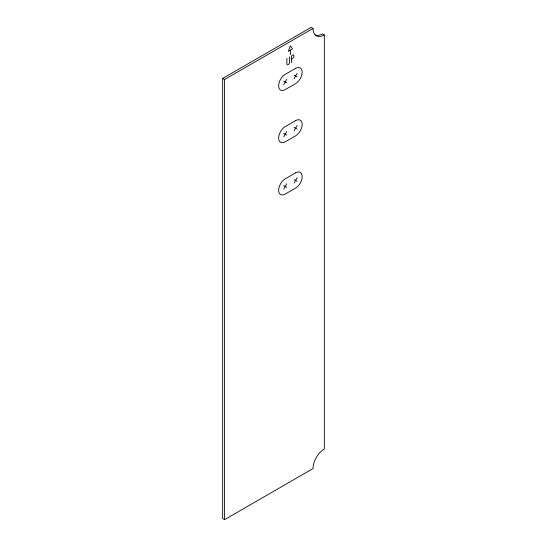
<?xml version="1.0" encoding="UTF-8"?>
<svg xmlns="http://www.w3.org/2000/svg" width="547" height="547" viewBox="0 0 547 547"><rect width="100%" height="100%" fill="white"/><g stroke="black" fill="none" stroke-linecap="round" stroke-linejoin="round"><path stroke-width="0.82" d="M283.702 84.614L286.744 79.336M294.067 78.624L297.117 73.353M283.702 136.853L286.744 131.574M294.067 130.863L297.117 125.591M283.702 189.091L286.744 183.819M294.067 183.108L297.117 177.83M222.663 78.433L311.147 27.35L313.028 28.437A15.993 9.237 -60 0 0 324.337 34.967L324.337 448.971A15.993 9.237 -60 0 0 313.028 468.567L224.543 519.65L222.663 518.563L222.663 78.433L224.543 79.527L313.028 28.437M290.259 50.208L288.276 51.356L290.409 45.852L292.542 48.888L290.409 50.126L290.409 54.556M291.722 58.898L292.495 58.454A2.058 1.19 -60 0 0 293.951 55.931A2.058 1.19 -60 0 0 292.495 55.097L292.276 55.22A0.998 0.574 -60 0 0 291.572 56.444L291.572 62.597M324.337 34.967L322.457 33.88A15.993 9.237 -60 0 1 315.099 34.987M294.067 75.11L297.117 76.867M283.702 81.093L286.744 82.85M294.067 127.348L297.117 129.106M283.702 133.338L286.744 135.095M294.067 179.587L297.117 181.351M283.702 185.577L286.744 187.334M289.472 56.84L289.472 62.372A1.846 1.067 -60 0 1 288.173 64.635A1.846 1.067 -60 0 1 286.867 63.883L286.867 58.344M224.543 79.527L224.543 519.65M295.592 68.368L285.226 74.358A9.333 5.388 -60 0 0 278.628 85.783A9.333 5.388 -60 0 0 285.226 89.592L295.592 83.609A9.333 5.388 -60 0 0 302.19 72.177A9.333 5.388 -60 0 0 295.592 68.368M295.592 120.607L285.226 126.596A9.333 5.388 -60 0 0 278.628 138.022A9.333 5.388 -60 0 0 285.226 141.83L295.592 135.847A9.333 5.388 -60 0 0 302.19 124.422A9.333 5.388 -60 0 0 295.592 120.607M295.592 172.852L285.226 178.835A9.333 5.388 -60 0 0 278.628 190.26A9.333 5.388 -60 0 0 285.226 194.076L295.592 188.086A9.333 5.388 -60 0 0 302.19 176.66A9.333 5.388 -60 0 0 295.592 172.852"/></g></svg>
